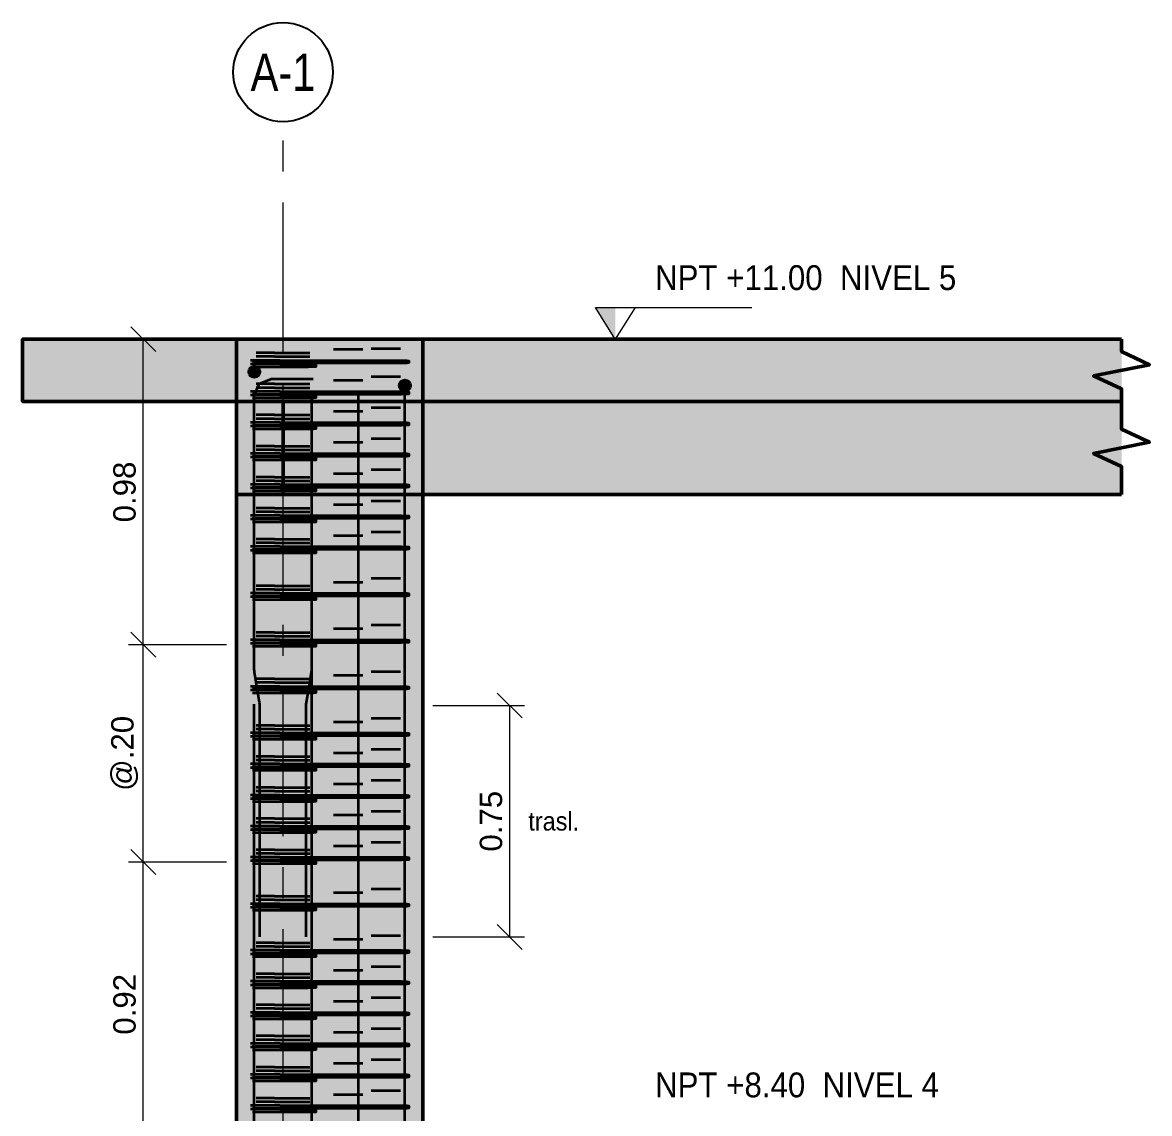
# Model space of a CAD drawing. Header units: metres. Extents: x 200 to 604, y -2 to 12.
# Drawn here: x 319.161 to 322.79, y 8.506 to 12.02 of the extents above; entities that cross this region are included whole.
import ezdxf
from ezdxf.enums import TextEntityAlignment as Align

# ---------------------------------------------------------------- set-up
doc = ezdxf.new("R2010")
doc.units = ezdxf.units.M
doc.linetypes.add('EJE40', pattern=[0.7, 0.48, -0.08, 0.06, -0.08])
for name, color, linetype, lineweight in [('E-ACERO', 1, 'Continuous', 35), ('E-ACERO-TXT', 7, 'Continuous', 18), ('E-CORTE', 7, 'Continuous', 50), ('E-CORTE-ACH', 254, 'Continuous', 0), ('E-COTA', 7, 'Continuous', 13), ('E-EJES', 1, 'Continuous', 18), ('E-EJES-ID', 7, 'Continuous', 25), ('E-NIVEL', 7, 'Continuous', 18)]:
    doc.layers.add(name, color=color, linetype=linetype, lineweight=lineweight)
doc.styles.add('ARIAL', font='arial.ttf')
doc.dimstyles.new('COTA40', dxfattribs={"dimtxt": 0.072, "dimasz": 0.048, "dimexe": 0.048, "dimexo": 0.032, "dimgap": 0.024, "dimtad": 1, "dimzin": 0, "dimdsep": 46, "dimtxsty": 'ARIAL', "dimtsz": 0.04, "dimcen": 2.5, "dimclrd": 7, "dimclre": 7, "dimclrt": 7, "dimazin": 3, "dimtfac": 1, "dimtmove": 2, "dimatfit": 3, "dimlwd": 13, "dimlwe": 13})

msp = doc.modelspace()

# ---------------------------------------------------------------- hatches: boundary and pattern name
at = {"layer": 'E-ACERO'}
h = msp.add_hatch(color=256, dxfattribs=at)
edge = h.paths.add_edge_path()
edge.add_arc((319.9075, 10.895), 0.018, 0, 360)
h = msp.add_hatch(color=256, dxfattribs=at)
edge = h.paths.add_edge_path()
edge.add_arc((320.3925, 10.851), 0.018, 0, 360)
at = {"layer": 'E-CORTE-ACH'}
for points in [[(319.2863, 10.8), (319.1613, 10.8), (319.1613, 10.9968), (319.1613, 11), (319.2863, 11), (322.7, 11), (322.7, 10.8)], [(320.45, 8.4), (320.3, 8.4), (320, 8.4), (319.85, 8.4), (319.85, 10.35), (319.85, 11), (320, 11), (320.3, 11), (320.45, 11), (320.45, 9.7)], [(319.85, 10.8), (320, 10.8), (320, 10.5), (319.85, 10.5)], [(320, 10.5), (320, 10.65), (320, 10.8), (321.45, 10.8), (322.7, 10.8), (322.7, 10.5), (321.45, 10.5)]]:
    msp.add_hatch(color=256, dxfattribs=at).paths.add_polyline_path(points)
at = {"layer": 'E-NIVEL'}
msp.add_hatch(color=7, dxfattribs=at).paths.add_polyline_path([(321.07, 11), (321.006, 11.1024), (321.07, 11.1024)])

# ---------------------------------------------------------------- linework, layer by layer
at = {"layer": 'E-ACERO'}
for points in [[(320.1622, 10.968), (320.216, 10.968)], [(320.216, 10.968), (320.242, 10.968)], [(320.242, 10.968), (320.2567, 10.968)], [(320.2843, 10.9702), (320.3382, 10.9702)], [(320.3382, 10.9702), (320.3641, 10.9702)], [(320.3641, 10.9702), (320.3788, 10.9702)], [(319.9017, 10.932), (319.8948, 10.932)], [(319.9065, 10.9225), (319.9013, 10.9225)], [(319.9095, 10.932), (319.9017, 10.932)], [(319.9233, 10.9225), (319.9065, 10.9225)], [(319.9186, 10.932), (319.9095, 10.932)], [(319.9192, 10.956), (319.914, 10.956)], [(319.9192, 10.944), (319.914, 10.944)], [(319.9354, 10.932), (319.9186, 10.932)], [(319.936, 10.956), (319.9192, 10.956)], [(319.936, 10.944), (319.9192, 10.944)], [(319.9604, 10.9225), (319.9233, 10.9225)], [(319.9893, 10.932), (319.9354, 10.932)], [(319.9731, 10.956), (319.936, 10.956)], [(319.9731, 10.944), (319.936, 10.944)], [(319.9893, 10.932), (320.3814, 10.932), (320.3983, 10.9317), (320.4052, 10.9309), (320.4052, 10.9236), (320.3983, 10.9228), (320.3814, 10.9225), (319.9604, 10.9225)], [(319.9731, 10.956), (320.0269, 10.956)], [(319.9731, 10.944), (320.0269, 10.944)], [(320.0269, 10.956), (320.064, 10.956)], [(320.0269, 10.944), (320.064, 10.944)], [(320.064, 10.956), (320.0808, 10.956)], [(320.064, 10.944), (320.0808, 10.944)], [(320.0808, 10.956), (320.086, 10.956)], [(320.0808, 10.944), (320.086, 10.944)], [(319.9017, 10.92), (319.8948, 10.92)], [(319.9065, 10.9105), (319.9013, 10.9105)], [(319.9095, 10.92), (319.9017, 10.92)], [(319.9233, 10.9105), (319.9065, 10.9105)], [(319.9186, 10.92), (319.9095, 10.92)], [(319.9354, 10.92), (319.9186, 10.92)], [(319.9604, 10.9105), (319.9233, 10.9105)], [(319.9893, 10.92), (319.9354, 10.92)], [(319.9893, 10.92), (320.0814, 10.92), (320.0983, 10.9199), (320.1052, 10.9196), (320.1052, 10.9109), (320.0983, 10.9106), (320.0814, 10.9105), (319.9604, 10.9105)], [(319.9253, 9.075), (319.9253, 9.8204), (319.9251, 9.825), (319.9246, 9.8295), (319.9082, 9.9277), (319.9077, 9.9323), (319.9075, 9.9368), (319.9075, 10.8174), (319.9237, 10.8567), (319.963, 10.873), (320.0975, 10.873)], [(319.9192, 10.856), (319.914, 10.856)], [(319.936, 10.856), (319.9192, 10.856)], [(319.9731, 10.856), (319.936, 10.856)], [(319.9731, 10.856), (320.0269, 10.856)], [(320.0269, 10.856), (320.064, 10.856)], [(320.064, 10.856), (320.0808, 10.856)], [(320.0808, 10.856), (320.086, 10.856)], [(320.1622, 10.868), (320.216, 10.868)], [(320.216, 10.868), (320.242, 10.868)], [(320.242, 10.868), (320.2567, 10.868)], [(320.2843, 10.88), (320.3382, 10.88)], [(320.3382, 10.88), (320.3641, 10.88)], [(320.3641, 10.88), (320.3788, 10.88)], [(319.9017, 10.832), (319.8948, 10.832)], [(319.9017, 10.82), (319.8948, 10.82)], [(319.9065, 10.8225), (319.9013, 10.8225)], [(319.9095, 10.832), (319.9017, 10.832)], [(319.9095, 10.82), (319.9017, 10.82)], [(319.9233, 10.8225), (319.9065, 10.8225)], [(319.9253, 9.075), (319.9253, 9.8204), (319.9251, 9.825), (319.9246, 9.8295), (319.9082, 9.9277), (319.9077, 9.9323), (319.9075, 9.9368), (319.9075, 10.829)], [(319.9253, 9.075), (319.9253, 9.8204), (319.9251, 9.825), (319.9246, 9.8295), (319.9082, 9.9277), (319.9077, 9.9323), (319.9075, 9.9368), (319.9075, 10.829)], [(319.9253, 9.075), (319.9253, 9.8204), (319.9251, 9.825), (319.9246, 9.8295), (319.9082, 9.9277), (319.9077, 9.9323), (319.9075, 9.9368), (319.9075, 10.829)], [(319.9186, 10.832), (319.9095, 10.832)], [(319.9186, 10.82), (319.9095, 10.82)], [(319.9192, 10.844), (319.914, 10.844)], [(319.9354, 10.832), (319.9186, 10.832)], [(319.9354, 10.82), (319.9186, 10.82)], [(319.936, 10.844), (319.9192, 10.844)], [(319.9604, 10.8225), (319.9233, 10.8225)], [(319.9893, 10.832), (319.9354, 10.832)], [(319.9893, 10.82), (319.9354, 10.82)], [(319.9731, 10.844), (319.936, 10.844)], [(319.9893, 10.832), (320.3814, 10.832), (320.3983, 10.8317), (320.4052, 10.8309), (320.4052, 10.8236), (320.3983, 10.8228), (320.3814, 10.8225), (319.9604, 10.8225)], [(319.9893, 10.82), (320.0814, 10.82), (320.0983, 10.8199), (320.1052, 10.8196), (320.1052, 10.8109), (320.0983, 10.8106), (320.0814, 10.8105), (319.9604, 10.8105)], [(319.9731, 10.844), (320.0269, 10.844)], [(320.0269, 10.844), (320.064, 10.844)], [(320.064, 10.844), (320.0808, 10.844)], [(320.0747, 9.075), (320.0747, 9.8204), (320.0749, 9.825), (320.0754, 9.8295), (320.0918, 9.9277), (320.0923, 9.9323), (320.0925, 9.9368), (320.0925, 10.829)], [(320.0747, 9.075), (320.0747, 9.8204), (320.0749, 9.825), (320.0754, 9.8295), (320.0918, 9.9277), (320.0923, 9.9323), (320.0925, 9.9368), (320.0925, 10.829)], [(320.0747, 9.075), (320.0747, 9.8204), (320.0749, 9.825), (320.0754, 9.8295), (320.0918, 9.9277), (320.0923, 9.9323), (320.0925, 9.9368), (320.0925, 10.829)], [(320.0808, 10.844), (320.086, 10.844)], [(320.0925, 9.075), (320.0925, 9.8204), (320.0925, 9.825), (320.0925, 9.8295), (320.0925, 9.9277), (320.0925, 9.9323), (320.0925, 9.9368), (320.0925, 10.829)], [(320.0925, 9.075), (320.0925, 9.8204), (320.0925, 9.825), (320.0925, 9.8295), (320.0925, 9.9277), (320.0925, 9.9323), (320.0925, 9.9368), (320.0925, 10.829)], [(320.243, 9.075), (320.243, 9.8204), (320.243, 9.825), (320.243, 9.8295), (320.243, 9.9277), (320.243, 9.9323), (320.243, 9.9368), (320.243, 10.829)], [(320.243, 9.075), (320.243, 9.8204), (320.243, 9.825), (320.243, 9.8295), (320.243, 9.9277), (320.243, 9.9323), (320.243, 9.9368), (320.243, 10.829)], [(320.3925, 9.075), (320.3925, 9.8204), (320.3925, 9.825), (320.3925, 9.8295), (320.3925, 9.9277), (320.3925, 9.9323), (320.3925, 9.9368), (320.3925, 10.829)], [(319.9065, 10.8105), (319.9013, 10.8105)], [(319.9233, 10.8105), (319.9065, 10.8105)], [(319.9604, 10.8105), (319.9233, 10.8105)], [(320.2843, 10.78), (320.3382, 10.78)], [(320.3382, 10.78), (320.3641, 10.78)], [(320.3641, 10.78), (320.3788, 10.78)], [(319.9192, 10.756), (319.914, 10.756)], [(319.9192, 10.744), (319.914, 10.744)], [(319.936, 10.756), (319.9192, 10.756)], [(319.936, 10.744), (319.9192, 10.744)], [(319.9731, 10.756), (319.936, 10.756)], [(319.9731, 10.744), (319.936, 10.744)], [(319.9731, 10.756), (320.0269, 10.756)], [(319.9731, 10.744), (320.0269, 10.744)], [(320.0269, 10.756), (320.064, 10.756)], [(320.0269, 10.744), (320.064, 10.744)], [(320.064, 10.756), (320.0808, 10.756)], [(320.064, 10.744), (320.0808, 10.744)], [(320.0808, 10.756), (320.086, 10.756)], [(320.0808, 10.744), (320.086, 10.744)], [(320.1622, 10.768), (320.216, 10.768)], [(320.216, 10.768), (320.242, 10.768)], [(320.242, 10.768), (320.2567, 10.768)], [(319.9017, 10.732), (319.8948, 10.732)], [(319.9017, 10.72), (319.8948, 10.72)], [(319.9065, 10.7225), (319.9013, 10.7225)], [(319.9065, 10.7105), (319.9013, 10.7105)], [(319.9095, 10.732), (319.9017, 10.732)], [(319.9095, 10.72), (319.9017, 10.72)], [(319.9233, 10.7225), (319.9065, 10.7225)], [(319.9233, 10.7105), (319.9065, 10.7105)], [(319.9186, 10.732), (319.9095, 10.732)], [(319.9186, 10.72), (319.9095, 10.72)], [(319.9354, 10.732), (319.9186, 10.732)], [(319.9354, 10.72), (319.9186, 10.72)], [(319.9604, 10.7225), (319.9233, 10.7225)], [(319.9604, 10.7105), (319.9233, 10.7105)], [(319.9893, 10.732), (319.9354, 10.732)], [(319.9893, 10.72), (319.9354, 10.72)], [(319.9893, 10.732), (320.3814, 10.732), (320.3983, 10.7317), (320.4052, 10.7309), (320.4052, 10.7236), (320.3983, 10.7228), (320.3814, 10.7225), (319.9604, 10.7225)], [(319.9893, 10.72), (320.0814, 10.72), (320.0983, 10.7199), (320.1052, 10.7196), (320.1052, 10.7109), (320.0983, 10.7106), (320.0814, 10.7105), (319.9604, 10.7105)], [(320.2843, 10.68), (320.3382, 10.68)], [(320.3382, 10.68), (320.3641, 10.68)], [(320.3641, 10.68), (320.3788, 10.68)], [(319.9017, 10.632), (319.8948, 10.632)], [(319.9095, 10.632), (319.9017, 10.632)], [(319.9186, 10.632), (319.9095, 10.632)], [(319.9192, 10.656), (319.914, 10.656)], [(319.9192, 10.644), (319.914, 10.644)], [(319.9354, 10.632), (319.9186, 10.632)], [(319.936, 10.656), (319.9192, 10.656)], [(319.936, 10.644), (319.9192, 10.644)], [(319.9893, 10.632), (319.9354, 10.632)], [(319.9731, 10.656), (319.936, 10.656)], [(319.9731, 10.644), (319.936, 10.644)], [(319.9893, 10.632), (320.3814, 10.632), (320.3983, 10.6317), (320.4052, 10.6309), (320.4052, 10.6236), (320.3983, 10.6228), (320.3814, 10.6225), (319.9604, 10.6225)], [(319.9731, 10.656), (320.0269, 10.656)], [(319.9731, 10.644), (320.0269, 10.644)], [(320.0269, 10.656), (320.064, 10.656)], [(320.0269, 10.644), (320.064, 10.644)], [(320.064, 10.656), (320.0808, 10.656)], [(320.064, 10.644), (320.0808, 10.644)], [(320.0808, 10.656), (320.086, 10.656)], [(320.0808, 10.644), (320.086, 10.644)], [(320.1622, 10.668), (320.216, 10.668)], [(320.216, 10.668), (320.242, 10.668)], [(320.242, 10.668), (320.2567, 10.668)], [(319.9017, 10.62), (319.8948, 10.62)], [(319.9065, 10.6225), (319.9013, 10.6225)], [(319.9065, 10.6105), (319.9013, 10.6105)], [(319.9095, 10.62), (319.9017, 10.62)], [(319.9233, 10.6225), (319.9065, 10.6225)], [(319.9233, 10.6105), (319.9065, 10.6105)], [(319.9186, 10.62), (319.9095, 10.62)], [(319.9354, 10.62), (319.9186, 10.62)], [(319.9604, 10.6225), (319.9233, 10.6225)], [(319.9604, 10.6105), (319.9233, 10.6105)], [(319.9893, 10.62), (319.9354, 10.62)], [(319.9893, 10.62), (320.0814, 10.62), (320.0983, 10.6199), (320.1052, 10.6196), (320.1052, 10.6109), (320.0983, 10.6106), (320.0814, 10.6105), (319.9604, 10.6105)], [(320.1622, 10.568), (320.216, 10.568)], [(320.216, 10.568), (320.242, 10.568)], [(320.242, 10.568), (320.2567, 10.568)], [(320.2843, 10.58), (320.3382, 10.58)], [(320.3382, 10.58), (320.3641, 10.58)], [(320.3641, 10.58), (320.3788, 10.58)], [(319.9017, 10.532), (319.8948, 10.532)], [(319.9095, 10.532), (319.9017, 10.532)], [(319.9186, 10.532), (319.9095, 10.532)], [(319.9192, 10.556), (319.914, 10.556)], [(319.9192, 10.544), (319.914, 10.544)], [(319.9354, 10.532), (319.9186, 10.532)], [(319.936, 10.556), (319.9192, 10.556)], [(319.936, 10.544), (319.9192, 10.544)], [(319.9893, 10.532), (319.9354, 10.532)], [(319.9731, 10.556), (319.936, 10.556)], [(319.9731, 10.544), (319.936, 10.544)], [(319.9893, 10.532), (320.3814, 10.532), (320.3983, 10.5317), (320.4052, 10.5309), (320.4052, 10.5236), (320.3983, 10.5228), (320.3814, 10.5225), (319.9604, 10.5225)], [(319.9731, 10.556), (320.0269, 10.556)], [(319.9731, 10.544), (320.0269, 10.544)], [(320.0269, 10.556), (320.064, 10.556)], [(320.0269, 10.544), (320.064, 10.544)], [(320.064, 10.556), (320.0808, 10.556)], [(320.064, 10.544), (320.0808, 10.544)], [(320.0808, 10.556), (320.086, 10.556)], [(320.0808, 10.544), (320.086, 10.544)], [(319.9017, 10.52), (319.8948, 10.52)], [(319.9065, 10.5225), (319.9013, 10.5225)], [(319.9065, 10.5105), (319.9013, 10.5105)], [(319.9095, 10.52), (319.9017, 10.52)], [(319.9233, 10.5225), (319.9065, 10.5225)], [(319.9233, 10.5105), (319.9065, 10.5105)], [(319.9186, 10.52), (319.9095, 10.52)], [(319.9354, 10.52), (319.9186, 10.52)], [(319.9604, 10.5225), (319.9233, 10.5225)], [(319.9604, 10.5105), (319.9233, 10.5105)], [(319.9893, 10.52), (319.9354, 10.52)], [(319.9893, 10.52), (320.0814, 10.52), (320.0983, 10.5199), (320.1052, 10.5196), (320.1052, 10.5109), (320.0983, 10.5106), (320.0814, 10.5105), (319.9604, 10.5105)], [(319.9192, 10.456), (319.914, 10.456)], [(319.936, 10.456), (319.9192, 10.456)], [(319.9731, 10.456), (319.936, 10.456)], [(319.9731, 10.456), (320.0269, 10.456)], [(320.0269, 10.456), (320.064, 10.456)], [(320.064, 10.456), (320.0808, 10.456)], [(320.0808, 10.456), (320.086, 10.456)], [(320.1622, 10.468), (320.216, 10.468)], [(320.216, 10.468), (320.242, 10.468)], [(320.242, 10.468), (320.2567, 10.468)], [(320.2843, 10.48), (320.3382, 10.48)], [(320.3382, 10.48), (320.3641, 10.48)], [(320.3641, 10.48), (320.3788, 10.48)], [(319.9017, 10.432), (319.8948, 10.432)], [(319.9017, 10.42), (319.8948, 10.42)], [(319.9065, 10.4225), (319.9013, 10.4225)], [(319.9095, 10.432), (319.9017, 10.432)], [(319.9095, 10.42), (319.9017, 10.42)], [(319.9233, 10.4225), (319.9065, 10.4225)], [(319.9186, 10.432), (319.9095, 10.432)], [(319.9186, 10.42), (319.9095, 10.42)], [(319.9192, 10.444), (319.914, 10.444)], [(319.9354, 10.432), (319.9186, 10.432)], [(319.9354, 10.42), (319.9186, 10.42)], [(319.936, 10.444), (319.9192, 10.444)], [(319.9604, 10.4225), (319.9233, 10.4225)], [(319.9893, 10.432), (319.9354, 10.432)], [(319.9893, 10.42), (319.9354, 10.42)], [(319.9731, 10.444), (319.936, 10.444)], [(319.9893, 10.432), (320.3814, 10.432), (320.3983, 10.4317), (320.4052, 10.4309), (320.4052, 10.4236), (320.3983, 10.4228), (320.3814, 10.4225), (319.9604, 10.4225)], [(319.9893, 10.42), (320.0814, 10.42), (320.0983, 10.4199), (320.1052, 10.4196), (320.1052, 10.4109), (320.0983, 10.4106), (320.0814, 10.4105), (319.9604, 10.4105)], [(319.9731, 10.444), (320.0269, 10.444)], [(320.0269, 10.444), (320.064, 10.444)], [(320.064, 10.444), (320.0808, 10.444)], [(320.0808, 10.444), (320.086, 10.444)], [(319.9065, 10.4105), (319.9013, 10.4105)], [(319.9233, 10.4105), (319.9065, 10.4105)], [(319.9604, 10.4105), (319.9233, 10.4105)], [(320.2843, 10.38), (320.3382, 10.38)], [(320.3382, 10.38), (320.3641, 10.38)], [(320.3641, 10.38), (320.3788, 10.38)], [(319.9192, 10.356), (319.914, 10.356)], [(319.9192, 10.344), (319.914, 10.344)], [(319.936, 10.356), (319.9192, 10.356)], [(319.936, 10.344), (319.9192, 10.344)], [(319.9731, 10.356), (319.936, 10.356)], [(319.9731, 10.344), (319.936, 10.344)], [(319.9731, 10.356), (320.0269, 10.356)], [(319.9731, 10.344), (320.0269, 10.344)], [(320.0269, 10.356), (320.064, 10.356)], [(320.0269, 10.344), (320.064, 10.344)], [(320.064, 10.356), (320.0808, 10.356)], [(320.064, 10.344), (320.0808, 10.344)], [(320.0808, 10.356), (320.086, 10.356)], [(320.0808, 10.344), (320.086, 10.344)], [(320.1622, 10.368), (320.216, 10.368)], [(320.216, 10.368), (320.242, 10.368)], [(320.242, 10.368), (320.2567, 10.368)], [(319.9017, 10.332), (319.8948, 10.332)], [(319.9017, 10.32), (319.8948, 10.32)], [(319.9065, 10.3225), (319.9013, 10.3225)], [(319.9065, 10.3105), (319.9013, 10.3105)], [(319.9095, 10.332), (319.9017, 10.332)], [(319.9095, 10.32), (319.9017, 10.32)], [(319.9233, 10.3225), (319.9065, 10.3225)], [(319.9233, 10.3105), (319.9065, 10.3105)], [(319.9186, 10.332), (319.9095, 10.332)], [(319.9186, 10.32), (319.9095, 10.32)], [(319.9354, 10.332), (319.9186, 10.332)], [(319.9354, 10.32), (319.9186, 10.32)], [(319.9604, 10.3225), (319.9233, 10.3225)], [(319.9604, 10.3105), (319.9233, 10.3105)], [(319.9893, 10.332), (319.9354, 10.332)], [(319.9893, 10.32), (319.9354, 10.32)], [(319.9893, 10.332), (320.3814, 10.332), (320.3983, 10.3317), (320.4052, 10.3309), (320.4052, 10.3236), (320.3983, 10.3228), (320.3814, 10.3225), (319.9604, 10.3225)], [(319.9893, 10.32), (320.0814, 10.32), (320.0983, 10.3199), (320.1052, 10.3196), (320.1052, 10.3109), (320.0983, 10.3106), (320.0814, 10.3105), (319.9604, 10.3105)], [(319.9192, 10.206), (319.914, 10.206)], [(319.936, 10.206), (319.9192, 10.206)], [(319.9731, 10.206), (319.936, 10.206)], [(319.9731, 10.206), (320.0269, 10.206)], [(320.0269, 10.206), (320.064, 10.206)], [(320.064, 10.206), (320.0808, 10.206)], [(320.0808, 10.206), (320.086, 10.206)], [(320.1622, 10.218), (320.216, 10.218)], [(320.216, 10.218), (320.242, 10.218)], [(320.242, 10.218), (320.2567, 10.218)], [(320.2843, 10.23), (320.3382, 10.23)], [(320.3382, 10.23), (320.3641, 10.23)], [(320.3641, 10.23), (320.3788, 10.23)], [(319.9017, 10.182), (319.8948, 10.182)], [(319.9017, 10.17), (319.8948, 10.17)], [(319.9065, 10.1725), (319.9013, 10.1725)], [(319.9065, 10.1605), (319.9013, 10.1605)], [(319.9095, 10.182), (319.9017, 10.182)], [(319.9095, 10.17), (319.9017, 10.17)], [(319.9233, 10.1725), (319.9065, 10.1725)], [(319.9233, 10.1605), (319.9065, 10.1605)], [(319.9186, 10.182), (319.9095, 10.182)], [(319.9186, 10.17), (319.9095, 10.17)], [(319.9192, 10.194), (319.914, 10.194)], [(319.9354, 10.182), (319.9186, 10.182)], [(319.9354, 10.17), (319.9186, 10.17)], [(319.936, 10.194), (319.9192, 10.194)], [(319.9604, 10.1725), (319.9233, 10.1725)], [(319.9604, 10.1605), (319.9233, 10.1605)], [(319.9893, 10.182), (319.9354, 10.182)], [(319.9893, 10.17), (319.9354, 10.17)], [(319.9731, 10.194), (319.936, 10.194)], [(319.9893, 10.182), (320.3814, 10.182), (320.3983, 10.1817), (320.4052, 10.1809), (320.4052, 10.1736), (320.3983, 10.1728), (320.3814, 10.1725), (319.9604, 10.1725)], [(319.9893, 10.17), (320.0814, 10.17), (320.0983, 10.1699), (320.1052, 10.1696), (320.1052, 10.1609), (320.0983, 10.1606), (320.0814, 10.1605), (319.9604, 10.1605)], [(319.9731, 10.194), (320.0269, 10.194)], [(320.0269, 10.194), (320.064, 10.194)], [(320.064, 10.194), (320.0808, 10.194)], [(320.0808, 10.194), (320.086, 10.194)], [(319.9192, 10.056), (319.914, 10.056)], [(319.936, 10.056), (319.9192, 10.056)], [(319.9731, 10.056), (319.936, 10.056)], [(319.9731, 10.056), (320.0269, 10.056)], [(320.0269, 10.056), (320.064, 10.056)], [(320.064, 10.056), (320.0808, 10.056)], [(320.0808, 10.056), (320.086, 10.056)], [(320.1622, 10.068), (320.216, 10.068)], [(320.216, 10.068), (320.242, 10.068)], [(320.242, 10.068), (320.2567, 10.068)], [(320.2843, 10.08), (320.3382, 10.08)], [(320.3382, 10.08), (320.3641, 10.08)], [(320.3641, 10.08), (320.3788, 10.08)], [(319.9017, 10.032), (319.8948, 10.032)], [(319.9017, 10.02), (319.8948, 10.02)], [(319.9065, 10.0225), (319.9013, 10.0225)], [(319.9095, 10.032), (319.9017, 10.032)], [(319.9095, 10.02), (319.9017, 10.02)], [(319.9233, 10.0225), (319.9065, 10.0225)], [(319.9186, 10.032), (319.9095, 10.032)], [(319.9186, 10.02), (319.9095, 10.02)], [(319.9192, 10.044), (319.914, 10.044)], [(319.9354, 10.032), (319.9186, 10.032)], [(319.9354, 10.02), (319.9186, 10.02)], [(319.936, 10.044), (319.9192, 10.044)], [(319.9604, 10.0225), (319.9233, 10.0225)], [(319.9893, 10.032), (319.9354, 10.032)], [(319.9893, 10.02), (319.9354, 10.02)], [(319.9731, 10.044), (319.936, 10.044)], [(319.9893, 10.032), (320.3814, 10.032), (320.3983, 10.0317), (320.4052, 10.0309), (320.4052, 10.0236), (320.3983, 10.0228), (320.3814, 10.0225), (319.9604, 10.0225)], [(319.9893, 10.02), (320.0814, 10.02), (320.0983, 10.0199), (320.1052, 10.0196), (320.1052, 10.0109), (320.0983, 10.0106), (320.0814, 10.0105), (319.9604, 10.0105)], [(319.9731, 10.044), (320.0269, 10.044)], [(320.0269, 10.044), (320.064, 10.044)], [(320.064, 10.044), (320.0808, 10.044)], [(320.0808, 10.044), (320.086, 10.044)], [(319.9065, 10.0105), (319.9013, 10.0105)], [(319.9233, 10.0105), (319.9065, 10.0105)], [(319.9604, 10.0105), (319.9233, 10.0105)], [(320.1622, 9.918), (320.216, 9.918)], [(320.216, 9.918), (320.242, 9.918)], [(320.242, 9.918), (320.2567, 9.918)], [(320.2843, 9.93), (320.3382, 9.93)], [(320.3382, 9.93), (320.3641, 9.93)], [(320.3641, 9.93), (320.3788, 9.93)], [(319.9017, 9.882), (319.8948, 9.882)], [(319.9017, 9.87), (319.8948, 9.87)], [(319.9065, 9.8725), (319.9013, 9.8725)], [(319.9095, 9.882), (319.9017, 9.882)], [(319.9095, 9.87), (319.9017, 9.87)], [(319.9233, 9.8725), (319.9065, 9.8725)], [(319.9186, 9.882), (319.9095, 9.882)], [(319.9186, 9.87), (319.9095, 9.87)], [(319.9192, 9.906), (319.914, 9.906)], [(319.9192, 9.894), (319.914, 9.894)], [(319.9354, 9.882), (319.9186, 9.882)], [(319.9354, 9.87), (319.9186, 9.87)], [(319.936, 9.906), (319.9192, 9.906)], [(319.936, 9.894), (319.9192, 9.894)], [(319.9604, 9.8725), (319.9233, 9.8725)], [(319.9893, 9.882), (319.9354, 9.882)], [(319.9893, 9.87), (319.9354, 9.87)], [(319.9731, 9.906), (319.936, 9.906)], [(319.9731, 9.894), (319.936, 9.894)], [(319.9893, 9.882), (320.3814, 9.882), (320.3983, 9.8817), (320.4052, 9.8809), (320.4052, 9.8736), (320.3983, 9.8728), (320.3814, 9.8725), (319.9604, 9.8725)], [(319.9893, 9.87), (320.0814, 9.87), (320.0983, 9.8699), (320.1052, 9.8696), (320.1052, 9.8609), (320.0983, 9.8606), (320.0814, 9.8605), (319.9604, 9.8605)], [(319.9731, 9.906), (320.0269, 9.906)], [(319.9731, 9.894), (320.0269, 9.894)], [(320.0269, 9.906), (320.064, 9.906)], [(320.0269, 9.894), (320.064, 9.894)], [(320.064, 9.906), (320.0808, 9.906)], [(320.064, 9.894), (320.0808, 9.894)], [(320.0808, 9.906), (320.086, 9.906)], [(320.0808, 9.894), (320.086, 9.894)], [(319.9065, 9.8605), (319.9013, 9.8605)], [(319.9233, 9.8605), (319.9065, 9.8605)], [(319.9604, 9.8605), (319.9233, 9.8605)], [(319.9075, 6.475), (319.9075, 7.2204), (319.9075, 7.225), (319.9075, 7.2295), (319.9075, 7.3277), (319.9075, 7.3323), (319.9075, 7.3368), (319.9075, 9.825)], [(319.9253, 6.475), (319.9253, 7.2204), (319.9251, 7.225), (319.9246, 7.2295), (319.9082, 7.3277), (319.9077, 7.3323), (319.9075, 7.3368), (319.9075, 9.825)], [(319.9253, 6.475), (319.9253, 7.2204), (319.9251, 7.225), (319.9246, 7.2295), (319.9082, 7.3277), (319.9077, 7.3323), (319.9075, 7.3368), (319.9075, 9.825)], [(319.9253, 6.475), (319.9253, 7.2204), (319.9251, 7.225), (319.9246, 7.2295), (319.9082, 7.3277), (319.9077, 7.3323), (319.9075, 7.3368), (319.9075, 9.825)], [(319.9253, 6.475), (319.9253, 7.2204), (319.9251, 7.225), (319.9246, 7.2295), (319.9082, 7.3277), (319.9077, 7.3323), (319.9075, 7.3368), (319.9075, 9.825)], [(320.0747, 6.475), (320.0747, 7.2204), (320.0749, 7.225), (320.0754, 7.2295), (320.0918, 7.3277), (320.0923, 7.3323), (320.0925, 7.3368), (320.0925, 9.825)], [(320.0747, 6.475), (320.0747, 7.2204), (320.0749, 7.225), (320.0754, 7.2295), (320.0918, 7.3277), (320.0923, 7.3323), (320.0925, 7.3368), (320.0925, 9.825)], [(320.0747, 6.475), (320.0747, 7.2204), (320.0749, 7.225), (320.0754, 7.2295), (320.0918, 7.3277), (320.0923, 7.3323), (320.0925, 7.3368), (320.0925, 9.825)], [(320.0925, 6.475), (320.0925, 7.2204), (320.0925, 7.225), (320.0925, 7.2295), (320.0925, 7.3277), (320.0925, 7.3323), (320.0925, 7.3368), (320.0925, 9.825)], [(320.0925, 6.475), (320.0925, 7.2204), (320.0925, 7.225), (320.0925, 7.2295), (320.0925, 7.3277), (320.0925, 7.3323), (320.0925, 7.3368), (320.0925, 9.825)], [(320.243, 6.475), (320.243, 7.2204), (320.243, 7.225), (320.243, 7.2295), (320.243, 7.3277), (320.243, 7.3323), (320.243, 7.3368), (320.243, 9.825)], [(320.243, 6.475), (320.243, 7.2204), (320.243, 7.225), (320.243, 7.2295), (320.243, 7.3277), (320.243, 7.3323), (320.243, 7.3368), (320.243, 9.825)], [(320.3925, 6.475), (320.3925, 7.2204), (320.3925, 7.225), (320.3925, 7.2295), (320.3925, 7.3277), (320.3925, 7.3323), (320.3925, 7.3368), (320.3925, 9.825)], [(320.3925, 6.475), (320.3925, 7.2204), (320.3925, 7.225), (320.3925, 7.2295), (320.3925, 7.3277), (320.3925, 7.3323), (320.3925, 7.3368), (320.3925, 9.825)], [(320.1622, 9.768), (320.216, 9.768)], [(320.216, 9.768), (320.242, 9.768)], [(320.242, 9.768), (320.2567, 9.768)], [(320.2843, 9.78), (320.3382, 9.78)], [(320.3382, 9.78), (320.3641, 9.78)], [(320.3641, 9.78), (320.3788, 9.78)], [(319.9017, 9.732), (319.8948, 9.732)], [(319.9095, 9.732), (319.9017, 9.732)], [(319.9186, 9.732), (319.9095, 9.732)], [(319.9192, 9.756), (319.914, 9.756)], [(319.9192, 9.744), (319.914, 9.744)], [(319.9354, 9.732), (319.9186, 9.732)], [(319.936, 9.756), (319.9192, 9.756)], [(319.936, 9.744), (319.9192, 9.744)], [(319.9893, 9.732), (319.9354, 9.732)], [(319.9731, 9.756), (319.936, 9.756)], [(319.9731, 9.744), (319.936, 9.744)], [(319.9893, 9.732), (320.3814, 9.732), (320.3983, 9.7317), (320.4052, 9.7309), (320.4052, 9.7236), (320.3983, 9.7228), (320.3814, 9.7225), (319.9604, 9.7225)], [(319.9731, 9.756), (320.0269, 9.756)], [(319.9731, 9.744), (320.0269, 9.744)], [(320.0269, 9.756), (320.064, 9.756)], [(320.0269, 9.744), (320.064, 9.744)], [(320.064, 9.756), (320.0808, 9.756)], [(320.064, 9.744), (320.0808, 9.744)], [(320.0808, 9.756), (320.086, 9.756)], [(320.0808, 9.744), (320.086, 9.744)], [(319.9017, 9.72), (319.8948, 9.72)], [(319.9065, 9.7225), (319.9013, 9.7225)], [(319.9065, 9.7105), (319.9013, 9.7105)], [(319.9095, 9.72), (319.9017, 9.72)], [(319.9233, 9.7225), (319.9065, 9.7225)], [(319.9233, 9.7105), (319.9065, 9.7105)], [(319.9186, 9.72), (319.9095, 9.72)], [(319.9354, 9.72), (319.9186, 9.72)], [(319.9604, 9.7225), (319.9233, 9.7225)], [(319.9604, 9.7105), (319.9233, 9.7105)], [(319.9893, 9.72), (319.9354, 9.72)], [(319.9893, 9.72), (320.0814, 9.72), (320.0983, 9.7199), (320.1052, 9.7196), (320.1052, 9.7109), (320.0983, 9.7106), (320.0814, 9.7105), (319.9604, 9.7105)], [(319.9192, 9.656), (319.914, 9.656)], [(319.936, 9.656), (319.9192, 9.656)], [(319.9731, 9.656), (319.936, 9.656)], [(319.9731, 9.656), (320.0269, 9.656)], [(320.0269, 9.656), (320.064, 9.656)], [(320.064, 9.656), (320.0808, 9.656)], [(320.0808, 9.656), (320.086, 9.656)], [(320.1622, 9.668), (320.216, 9.668)], [(320.216, 9.668), (320.242, 9.668)], [(320.242, 9.668), (320.2567, 9.668)], [(320.2843, 9.68), (320.3382, 9.68)], [(320.3382, 9.68), (320.3641, 9.68)], [(320.3641, 9.68), (320.3788, 9.68)], [(319.9017, 9.632), (319.8948, 9.632)], [(319.9017, 9.62), (319.8948, 9.62)], [(319.9065, 9.6225), (319.9013, 9.6225)], [(319.9095, 9.632), (319.9017, 9.632)], [(319.9095, 9.62), (319.9017, 9.62)], [(319.9233, 9.6225), (319.9065, 9.6225)], [(319.9186, 9.632), (319.9095, 9.632)], [(319.9186, 9.62), (319.9095, 9.62)], [(319.9192, 9.644), (319.914, 9.644)], [(319.9354, 9.632), (319.9186, 9.632)], [(319.9354, 9.62), (319.9186, 9.62)], [(319.936, 9.644), (319.9192, 9.644)], [(319.9604, 9.6225), (319.9233, 9.6225)], [(319.9893, 9.632), (319.9354, 9.632)], [(319.9893, 9.62), (319.9354, 9.62)], [(319.9731, 9.644), (319.936, 9.644)], [(319.9893, 9.632), (320.3814, 9.632), (320.3983, 9.6317), (320.4052, 9.6309), (320.4052, 9.6236), (320.3983, 9.6228), (320.3814, 9.6225), (319.9604, 9.6225)], [(319.9893, 9.62), (320.0814, 9.62), (320.0983, 9.6199), (320.1052, 9.6196), (320.1052, 9.6109), (320.0983, 9.6106), (320.0814, 9.6105), (319.9604, 9.6105)], [(319.9731, 9.644), (320.0269, 9.644)], [(320.0269, 9.644), (320.064, 9.644)], [(320.064, 9.644), (320.0808, 9.644)], [(320.0808, 9.644), (320.086, 9.644)], [(319.9065, 9.6105), (319.9013, 9.6105)], [(319.9233, 9.6105), (319.9065, 9.6105)], [(319.9604, 9.6105), (319.9233, 9.6105)], [(320.2843, 9.58), (320.3382, 9.58)], [(320.3382, 9.58), (320.3641, 9.58)], [(320.3641, 9.58), (320.3788, 9.58)], [(319.9192, 9.556), (319.914, 9.556)], [(319.9192, 9.544), (319.914, 9.544)], [(319.936, 9.556), (319.9192, 9.556)], [(319.936, 9.544), (319.9192, 9.544)], [(319.9731, 9.556), (319.936, 9.556)], [(319.9731, 9.544), (319.936, 9.544)], [(319.9731, 9.556), (320.0269, 9.556)], [(319.9731, 9.544), (320.0269, 9.544)], [(320.0269, 9.556), (320.064, 9.556)], [(320.0269, 9.544), (320.064, 9.544)], [(320.064, 9.556), (320.0808, 9.556)], [(320.064, 9.544), (320.0808, 9.544)], [(320.0808, 9.556), (320.086, 9.556)], [(320.0808, 9.544), (320.086, 9.544)], [(320.1622, 9.568), (320.216, 9.568)], [(320.216, 9.568), (320.242, 9.568)], [(320.242, 9.568), (320.2567, 9.568)], [(319.9017, 9.532), (319.8948, 9.532)], [(319.9017, 9.52), (319.8948, 9.52)], [(319.9065, 9.5225), (319.9013, 9.5225)], [(319.9065, 9.5105), (319.9013, 9.5105)], [(319.9095, 9.532), (319.9017, 9.532)], [(319.9095, 9.52), (319.9017, 9.52)], [(319.9233, 9.5225), (319.9065, 9.5225)], [(319.9233, 9.5105), (319.9065, 9.5105)], [(319.9186, 9.532), (319.9095, 9.532)], [(319.9186, 9.52), (319.9095, 9.52)], [(319.9354, 9.532), (319.9186, 9.532)], [(319.9354, 9.52), (319.9186, 9.52)], [(319.9604, 9.5225), (319.9233, 9.5225)], [(319.9604, 9.5105), (319.9233, 9.5105)], [(319.9893, 9.532), (319.9354, 9.532)], [(319.9893, 9.52), (319.9354, 9.52)], [(319.9893, 9.532), (320.3814, 9.532), (320.3983, 9.5317), (320.4052, 9.5309), (320.4052, 9.5236), (320.3983, 9.5228), (320.3814, 9.5225), (319.9604, 9.5225)], [(319.9893, 9.52), (320.0814, 9.52), (320.0983, 9.5199), (320.1052, 9.5196), (320.1052, 9.5109), (320.0983, 9.5106), (320.0814, 9.5105), (319.9604, 9.5105)], [(320.2843, 9.48), (320.3382, 9.48)], [(320.3382, 9.48), (320.3641, 9.48)], [(320.3641, 9.48), (320.3788, 9.48)], [(319.9192, 9.456), (319.914, 9.456)], [(319.9192, 9.444), (319.914, 9.444)], [(319.936, 9.456), (319.9192, 9.456)], [(319.936, 9.444), (319.9192, 9.444)], [(319.9731, 9.456), (319.936, 9.456)], [(319.9731, 9.444), (319.936, 9.444)], [(319.9731, 9.456), (320.0269, 9.456)], [(319.9731, 9.444), (320.0269, 9.444)], [(320.0269, 9.456), (320.064, 9.456)], [(320.0269, 9.444), (320.064, 9.444)], [(320.064, 9.456), (320.0808, 9.456)], [(320.064, 9.444), (320.0808, 9.444)], [(320.0808, 9.456), (320.086, 9.456)], [(320.0808, 9.444), (320.086, 9.444)], [(320.1622, 9.468), (320.216, 9.468)], [(320.216, 9.468), (320.242, 9.468)], [(320.242, 9.468), (320.2567, 9.468)], [(319.9017, 9.432), (319.8948, 9.432)], [(319.9017, 9.42), (319.8948, 9.42)], [(319.9065, 9.4225), (319.9013, 9.4225)], [(319.9065, 9.4105), (319.9013, 9.4105)], [(319.9095, 9.432), (319.9017, 9.432)], [(319.9095, 9.42), (319.9017, 9.42)], [(319.9233, 9.4225), (319.9065, 9.4225)], [(319.9233, 9.4105), (319.9065, 9.4105)], [(319.9186, 9.432), (319.9095, 9.432)], [(319.9186, 9.42), (319.9095, 9.42)], [(319.9354, 9.432), (319.9186, 9.432)], [(319.9354, 9.42), (319.9186, 9.42)], [(319.9604, 9.4225), (319.9233, 9.4225)], [(319.9604, 9.4105), (319.9233, 9.4105)], [(319.9893, 9.432), (319.9354, 9.432)], [(319.9893, 9.42), (319.9354, 9.42)], [(319.9893, 9.432), (320.3814, 9.432), (320.3983, 9.4317), (320.4052, 9.4309), (320.4052, 9.4236), (320.3983, 9.4228), (320.3814, 9.4225), (319.9604, 9.4225)], [(319.9893, 9.42), (320.0814, 9.42), (320.0983, 9.4199), (320.1052, 9.4196), (320.1052, 9.4109), (320.0983, 9.4106), (320.0814, 9.4105), (319.9604, 9.4105)], [(320.1622, 9.368), (320.216, 9.368)], [(320.216, 9.368), (320.242, 9.368)], [(320.242, 9.368), (320.2567, 9.368)], [(320.2843, 9.38), (320.3382, 9.38)], [(320.3382, 9.38), (320.3641, 9.38)], [(320.3641, 9.38), (320.3788, 9.38)], [(319.9017, 9.332), (319.8948, 9.332)], [(319.9095, 9.332), (319.9017, 9.332)], [(319.9186, 9.332), (319.9095, 9.332)], [(319.9192, 9.356), (319.914, 9.356)], [(319.9192, 9.344), (319.914, 9.344)], [(319.9354, 9.332), (319.9186, 9.332)], [(319.936, 9.356), (319.9192, 9.356)], [(319.936, 9.344), (319.9192, 9.344)], [(319.9893, 9.332), (319.9354, 9.332)], [(319.9731, 9.356), (319.936, 9.356)], [(319.9731, 9.344), (319.936, 9.344)], [(319.9893, 9.332), (320.3814, 9.332), (320.3983, 9.3317), (320.4052, 9.3309), (320.4052, 9.3236), (320.3983, 9.3228), (320.3814, 9.3225), (319.9604, 9.3225)], [(319.9731, 9.356), (320.0269, 9.356)], [(319.9731, 9.344), (320.0269, 9.344)], [(320.0269, 9.356), (320.064, 9.356)], [(320.0269, 9.344), (320.064, 9.344)], [(320.064, 9.356), (320.0808, 9.356)], [(320.064, 9.344), (320.0808, 9.344)], [(320.0808, 9.356), (320.086, 9.356)], [(320.0808, 9.344), (320.086, 9.344)], [(319.9017, 9.32), (319.8948, 9.32)], [(319.9065, 9.3225), (319.9013, 9.3225)], [(319.9065, 9.3105), (319.9013, 9.3105)], [(319.9095, 9.32), (319.9017, 9.32)], [(319.9233, 9.3225), (319.9065, 9.3225)], [(319.9233, 9.3105), (319.9065, 9.3105)], [(319.9186, 9.32), (319.9095, 9.32)], [(319.9354, 9.32), (319.9186, 9.32)], [(319.9604, 9.3225), (319.9233, 9.3225)], [(319.9604, 9.3105), (319.9233, 9.3105)], [(319.9893, 9.32), (319.9354, 9.32)], [(319.9893, 9.32), (320.0814, 9.32), (320.0983, 9.3199), (320.1052, 9.3196), (320.1052, 9.3109), (320.0983, 9.3106), (320.0814, 9.3105), (319.9604, 9.3105)], [(320.1622, 9.218), (320.216, 9.218)], [(320.216, 9.218), (320.242, 9.218)], [(320.242, 9.218), (320.2567, 9.218)], [(320.2843, 9.23), (320.3382, 9.23)], [(320.3382, 9.23), (320.3641, 9.23)], [(320.3641, 9.23), (320.3788, 9.23)], [(319.9017, 9.182), (319.8948, 9.182)], [(319.9095, 9.182), (319.9017, 9.182)], [(319.9186, 9.182), (319.9095, 9.182)], [(319.9192, 9.206), (319.914, 9.206)], [(319.9192, 9.194), (319.914, 9.194)], [(319.9354, 9.182), (319.9186, 9.182)], [(319.936, 9.206), (319.9192, 9.206)], [(319.936, 9.194), (319.9192, 9.194)], [(319.9893, 9.182), (319.9354, 9.182)], [(319.9731, 9.206), (319.936, 9.206)], [(319.9731, 9.194), (319.936, 9.194)], [(319.9893, 9.182), (320.3814, 9.182), (320.3983, 9.1817), (320.4052, 9.1809), (320.4052, 9.1736), (320.3983, 9.1728), (320.3814, 9.1725), (319.9604, 9.1725)], [(319.9731, 9.206), (320.0269, 9.206)], [(319.9731, 9.194), (320.0269, 9.194)], [(320.0269, 9.206), (320.064, 9.206)], [(320.0269, 9.194), (320.064, 9.194)], [(320.064, 9.206), (320.0808, 9.206)], [(320.064, 9.194), (320.0808, 9.194)], [(320.0808, 9.206), (320.086, 9.206)], [(320.0808, 9.194), (320.086, 9.194)], [(319.9017, 9.17), (319.8948, 9.17)], [(319.9065, 9.1725), (319.9013, 9.1725)], [(319.9065, 9.1605), (319.9013, 9.1605)], [(319.9095, 9.17), (319.9017, 9.17)], [(319.9233, 9.1725), (319.9065, 9.1725)], [(319.9233, 9.1605), (319.9065, 9.1605)], [(319.9186, 9.17), (319.9095, 9.17)], [(319.9354, 9.17), (319.9186, 9.17)], [(319.9604, 9.1725), (319.9233, 9.1725)], [(319.9604, 9.1605), (319.9233, 9.1605)], [(319.9893, 9.17), (319.9354, 9.17)], [(319.9893, 9.17), (320.0814, 9.17), (320.0983, 9.1699), (320.1052, 9.1696), (320.1052, 9.1609), (320.0983, 9.1606), (320.0814, 9.1605), (319.9604, 9.1605)], [(320.2843, 9.08), (320.3382, 9.08)], [(320.3382, 9.08), (320.3641, 9.08)], [(320.3641, 9.08), (320.3788, 9.08)], [(319.9192, 9.056), (319.914, 9.056)], [(319.9192, 9.044), (319.914, 9.044)], [(319.936, 9.056), (319.9192, 9.056)], [(319.936, 9.044), (319.9192, 9.044)], [(319.9731, 9.056), (319.936, 9.056)], [(319.9731, 9.044), (319.936, 9.044)], [(319.9731, 9.056), (320.0269, 9.056)], [(319.9731, 9.044), (320.0269, 9.044)], [(320.0269, 9.056), (320.064, 9.056)], [(320.0269, 9.044), (320.064, 9.044)], [(320.064, 9.056), (320.0808, 9.056)], [(320.064, 9.044), (320.0808, 9.044)], [(320.0808, 9.056), (320.086, 9.056)], [(320.0808, 9.044), (320.086, 9.044)], [(320.1622, 9.068), (320.216, 9.068)], [(320.216, 9.068), (320.242, 9.068)], [(320.242, 9.068), (320.2567, 9.068)], [(319.9017, 9.032), (319.8948, 9.032)], [(319.9017, 9.02), (319.8948, 9.02)], [(319.9065, 9.0225), (319.9013, 9.0225)], [(319.9065, 9.0105), (319.9013, 9.0105)], [(319.9095, 9.032), (319.9017, 9.032)], [(319.9095, 9.02), (319.9017, 9.02)], [(319.9233, 9.0225), (319.9065, 9.0225)], [(319.9233, 9.0105), (319.9065, 9.0105)], [(319.9186, 9.032), (319.9095, 9.032)], [(319.9186, 9.02), (319.9095, 9.02)], [(319.9354, 9.032), (319.9186, 9.032)], [(319.9354, 9.02), (319.9186, 9.02)], [(319.9604, 9.0225), (319.9233, 9.0225)], [(319.9604, 9.0105), (319.9233, 9.0105)], [(319.9893, 9.032), (319.9354, 9.032)], [(319.9893, 9.02), (319.9354, 9.02)], [(319.9893, 9.032), (320.3814, 9.032), (320.3983, 9.0317), (320.4052, 9.0309), (320.4052, 9.0236), (320.3983, 9.0228), (320.3814, 9.0225), (319.9604, 9.0225)], [(319.9893, 9.02), (320.0814, 9.02), (320.0983, 9.0199), (320.1052, 9.0196), (320.1052, 9.0109), (320.0983, 9.0106), (320.0814, 9.0105), (319.9604, 9.0105)], [(320.1622, 8.968), (320.216, 8.968)], [(320.216, 8.968), (320.242, 8.968)], [(320.242, 8.968), (320.2567, 8.968)], [(320.2843, 8.98), (320.3382, 8.98)], [(320.3382, 8.98), (320.3641, 8.98)], [(320.3641, 8.98), (320.3788, 8.98)], [(319.9017, 8.932), (319.8948, 8.932)], [(319.9095, 8.932), (319.9017, 8.932)], [(319.9186, 8.932), (319.9095, 8.932)], [(319.9192, 8.956), (319.914, 8.956)], [(319.9192, 8.944), (319.914, 8.944)], [(319.9354, 8.932), (319.9186, 8.932)], [(319.936, 8.956), (319.9192, 8.956)], [(319.936, 8.944), (319.9192, 8.944)], [(319.9893, 8.932), (319.9354, 8.932)], [(319.9731, 8.956), (319.936, 8.956)], [(319.9731, 8.944), (319.936, 8.944)], [(319.9893, 8.932), (320.3814, 8.932), (320.3983, 8.9317), (320.4052, 8.9309), (320.4052, 8.9236), (320.3983, 8.9228), (320.3814, 8.9225), (319.9604, 8.9225)], [(319.9731, 8.956), (320.0269, 8.956)], [(319.9731, 8.944), (320.0269, 8.944)], [(320.0269, 8.956), (320.064, 8.956)], [(320.0269, 8.944), (320.064, 8.944)], [(320.064, 8.956), (320.0808, 8.956)], [(320.064, 8.944), (320.0808, 8.944)], [(320.0808, 8.956), (320.086, 8.956)], [(320.0808, 8.944), (320.086, 8.944)], [(319.9017, 8.92), (319.8948, 8.92)], [(319.9065, 8.9225), (319.9013, 8.9225)], [(319.9065, 8.9105), (319.9013, 8.9105)], [(319.9095, 8.92), (319.9017, 8.92)], [(319.9233, 8.9225), (319.9065, 8.9225)], [(319.9233, 8.9105), (319.9065, 8.9105)], [(319.9186, 8.92), (319.9095, 8.92)], [(319.9354, 8.92), (319.9186, 8.92)], [(319.9604, 8.9225), (319.9233, 8.9225)], [(319.9604, 8.9105), (319.9233, 8.9105)], [(319.9893, 8.92), (319.9354, 8.92)], [(319.9893, 8.92), (320.0814, 8.92), (320.0983, 8.9199), (320.1052, 8.9196), (320.1052, 8.9109), (320.0983, 8.9106), (320.0814, 8.9105), (319.9604, 8.9105)], [(319.9192, 8.856), (319.914, 8.856)], [(319.936, 8.856), (319.9192, 8.856)], [(319.9731, 8.856), (319.936, 8.856)], [(319.9731, 8.856), (320.0269, 8.856)], [(320.0269, 8.856), (320.064, 8.856)], [(320.064, 8.856), (320.0808, 8.856)], [(320.0808, 8.856), (320.086, 8.856)], [(320.1622, 8.868), (320.216, 8.868)], [(320.216, 8.868), (320.242, 8.868)], [(320.242, 8.868), (320.2567, 8.868)], [(320.2843, 8.88), (320.3382, 8.88)], [(320.3382, 8.88), (320.3641, 8.88)], [(320.3641, 8.88), (320.3788, 8.88)], [(319.9017, 8.832), (319.8948, 8.832)], [(319.9017, 8.82), (319.8948, 8.82)], [(319.9065, 8.8225), (319.9013, 8.8225)], [(319.9095, 8.832), (319.9017, 8.832)], [(319.9095, 8.82), (319.9017, 8.82)], [(319.9233, 8.8225), (319.9065, 8.8225)], [(319.9186, 8.832), (319.9095, 8.832)], [(319.9186, 8.82), (319.9095, 8.82)], [(319.9192, 8.844), (319.914, 8.844)], [(319.9354, 8.832), (319.9186, 8.832)], [(319.9354, 8.82), (319.9186, 8.82)], [(319.936, 8.844), (319.9192, 8.844)], [(319.9604, 8.8225), (319.9233, 8.8225)], [(319.9893, 8.832), (319.9354, 8.832)], [(319.9893, 8.82), (319.9354, 8.82)], [(319.9731, 8.844), (319.936, 8.844)], [(319.9893, 8.832), (320.3814, 8.832), (320.3983, 8.8317), (320.4052, 8.8309), (320.4052, 8.8236), (320.3983, 8.8228), (320.3814, 8.8225), (319.9604, 8.8225)], [(319.9893, 8.82), (320.0814, 8.82), (320.0983, 8.8199), (320.1052, 8.8196), (320.1052, 8.8109), (320.0983, 8.8106), (320.0814, 8.8105), (319.9604, 8.8105)], [(319.9731, 8.844), (320.0269, 8.844)], [(320.0269, 8.844), (320.064, 8.844)], [(320.064, 8.844), (320.0808, 8.844)], [(320.0808, 8.844), (320.086, 8.844)], [(319.9065, 8.8105), (319.9013, 8.8105)], [(319.9233, 8.8105), (319.9065, 8.8105)], [(319.9604, 8.8105), (319.9233, 8.8105)], [(319.9192, 8.756), (319.914, 8.756)], [(319.936, 8.756), (319.9192, 8.756)], [(319.9731, 8.756), (319.936, 8.756)], [(319.9731, 8.756), (320.0269, 8.756)], [(320.0269, 8.756), (320.064, 8.756)], [(320.064, 8.756), (320.0808, 8.756)], [(320.0808, 8.756), (320.086, 8.756)], [(320.1622, 8.768), (320.216, 8.768)], [(320.216, 8.768), (320.242, 8.768)], [(320.242, 8.768), (320.2567, 8.768)], [(320.2843, 8.78), (320.3382, 8.78)], [(320.3382, 8.78), (320.3641, 8.78)], [(320.3641, 8.78), (320.3788, 8.78)], [(319.9017, 8.732), (319.8948, 8.732)], [(319.9017, 8.72), (319.8948, 8.72)], [(319.9065, 8.7225), (319.9013, 8.7225)], [(319.9065, 8.7105), (319.9013, 8.7105)], [(319.9095, 8.732), (319.9017, 8.732)], [(319.9095, 8.72), (319.9017, 8.72)], [(319.9233, 8.7225), (319.9065, 8.7225)], [(319.9233, 8.7105), (319.9065, 8.7105)], [(319.9186, 8.732), (319.9095, 8.732)], [(319.9186, 8.72), (319.9095, 8.72)], [(319.9192, 8.744), (319.914, 8.744)], [(319.9354, 8.732), (319.9186, 8.732)], [(319.9354, 8.72), (319.9186, 8.72)], [(319.936, 8.744), (319.9192, 8.744)], [(319.9604, 8.7225), (319.9233, 8.7225)], [(319.9604, 8.7105), (319.9233, 8.7105)], [(319.9893, 8.732), (319.9354, 8.732)], [(319.9893, 8.72), (319.9354, 8.72)], [(319.9731, 8.744), (319.936, 8.744)], [(319.9893, 8.732), (320.3814, 8.732), (320.3983, 8.7317), (320.4052, 8.7309), (320.4052, 8.7236), (320.3983, 8.7228), (320.3814, 8.7225), (319.9604, 8.7225)], [(319.9893, 8.72), (320.0814, 8.72), (320.0983, 8.7199), (320.1052, 8.7196), (320.1052, 8.7109), (320.0983, 8.7106), (320.0814, 8.7105), (319.9604, 8.7105)], [(319.9731, 8.744), (320.0269, 8.744)], [(320.0269, 8.744), (320.064, 8.744)], [(320.064, 8.744), (320.0808, 8.744)], [(320.0808, 8.744), (320.086, 8.744)], [(320.2843, 8.68), (320.3382, 8.68)], [(320.3382, 8.68), (320.3641, 8.68)], [(320.3641, 8.68), (320.3788, 8.68)], [(319.9192, 8.656), (319.914, 8.656)], [(319.9192, 8.644), (319.914, 8.644)], [(319.936, 8.656), (319.9192, 8.656)], [(319.936, 8.644), (319.9192, 8.644)], [(319.9731, 8.656), (319.936, 8.656)], [(319.9731, 8.644), (319.936, 8.644)], [(319.9731, 8.656), (320.0269, 8.656)], [(319.9731, 8.644), (320.0269, 8.644)], [(320.0269, 8.656), (320.064, 8.656)], [(320.0269, 8.644), (320.064, 8.644)], [(320.064, 8.656), (320.0808, 8.656)], [(320.064, 8.644), (320.0808, 8.644)], [(320.0808, 8.656), (320.086, 8.656)], [(320.0808, 8.644), (320.086, 8.644)], [(320.1622, 8.668), (320.216, 8.668)], [(320.216, 8.668), (320.242, 8.668)], [(320.242, 8.668), (320.2567, 8.668)], [(319.9017, 8.632), (319.8948, 8.632)], [(319.9017, 8.62), (319.8948, 8.62)], [(319.9065, 8.6225), (319.9013, 8.6225)], [(319.9065, 8.6105), (319.9013, 8.6105)], [(319.9095, 8.632), (319.9017, 8.632)], [(319.9095, 8.62), (319.9017, 8.62)], [(319.9233, 8.6225), (319.9065, 8.6225)], [(319.9233, 8.6105), (319.9065, 8.6105)], [(319.9186, 8.632), (319.9095, 8.632)], [(319.9186, 8.62), (319.9095, 8.62)], [(319.9354, 8.632), (319.9186, 8.632)], [(319.9354, 8.62), (319.9186, 8.62)], [(319.9604, 8.6225), (319.9233, 8.6225)], [(319.9604, 8.6105), (319.9233, 8.6105)], [(319.9893, 8.632), (319.9354, 8.632)], [(319.9893, 8.62), (319.9354, 8.62)], [(319.9893, 8.632), (320.3814, 8.632), (320.3983, 8.6317), (320.4052, 8.6309), (320.4052, 8.6236), (320.3983, 8.6228), (320.3814, 8.6225), (319.9604, 8.6225)], [(319.9893, 8.62), (320.0814, 8.62), (320.0983, 8.6199), (320.1052, 8.6196), (320.1052, 8.6109), (320.0983, 8.6106), (320.0814, 8.6105), (319.9604, 8.6105)], [(320.1622, 8.568), (320.216, 8.568)], [(320.216, 8.568), (320.242, 8.568)], [(320.242, 8.568), (320.2567, 8.568)], [(320.2843, 8.58), (320.3382, 8.58)], [(320.3382, 8.58), (320.3641, 8.58)], [(320.3641, 8.58), (320.3788, 8.58)], [(319.9017, 8.532), (319.8948, 8.532)], [(319.9095, 8.532), (319.9017, 8.532)], [(319.9186, 8.532), (319.9095, 8.532)], [(319.9192, 8.556), (319.914, 8.556)], [(319.9192, 8.544), (319.914, 8.544)], [(319.9354, 8.532), (319.9186, 8.532)], [(319.936, 8.556), (319.9192, 8.556)], [(319.936, 8.544), (319.9192, 8.544)], [(319.9893, 8.532), (319.9354, 8.532)], [(319.9731, 8.556), (319.936, 8.556)], [(319.9731, 8.544), (319.936, 8.544)], [(319.9893, 8.532), (320.3814, 8.532), (320.3983, 8.5317), (320.4052, 8.5309), (320.4052, 8.5236), (320.3983, 8.5228), (320.3814, 8.5225), (319.9604, 8.5225)], [(319.9731, 8.556), (320.0269, 8.556)], [(319.9731, 8.544), (320.0269, 8.544)], [(320.0269, 8.556), (320.064, 8.556)], [(320.0269, 8.544), (320.064, 8.544)], [(320.064, 8.556), (320.0808, 8.556)], [(320.064, 8.544), (320.0808, 8.544)], [(320.0808, 8.556), (320.086, 8.556)], [(320.0808, 8.544), (320.086, 8.544)], [(319.9017, 8.52), (319.8948, 8.52)], [(319.9065, 8.5225), (319.9013, 8.5225)], [(319.9065, 8.5105), (319.9013, 8.5105)], [(319.9095, 8.52), (319.9017, 8.52)], [(319.9233, 8.5225), (319.9065, 8.5225)], [(319.9233, 8.5105), (319.9065, 8.5105)], [(319.9186, 8.52), (319.9095, 8.52)], [(319.9354, 8.52), (319.9186, 8.52)], [(319.9604, 8.5225), (319.9233, 8.5225)], [(319.9604, 8.5105), (319.9233, 8.5105)], [(319.9893, 8.52), (319.9354, 8.52)], [(319.9893, 8.52), (320.0814, 8.52), (320.0983, 8.5199), (320.1052, 8.5196), (320.1052, 8.5109), (320.0983, 8.5106), (320.0814, 8.5105), (319.9604, 8.5105)]]:
    msp.add_lwpolyline(points, dxfattribs=at)
for centre in [(319.9075, 10.895), (320.3925, 10.851)]:
    msp.add_circle(centre, 0.018, dxfattribs=at)
at = {"layer": 'E-CORTE'}
for points in [[(319.2863, 10.8), (319.1613, 10.8), (319.1613, 10.9968), (319.1613, 11), (319.2863, 11), (322.6999, 11)], [(320.45, 8.4), (320.3, 8.4), (320, 8.4), (319.85, 8.4), (319.85, 10.35), (319.85, 11), (320, 11), (320.3, 11), (320.45, 11), (320.45, 9.7), (320.45, 8.4)], [(322.6999, 11), (322.6999, 10.96), (322.7899, 10.918), (322.6099, 10.882), (322.6999, 10.84), (322.6999, 10.8)], [(322.6999, 10.8), (319.2863, 10.8)], [(319.85, 10.8), (320, 10.8), (320, 10.5), (319.85, 10.5), (319.85, 10.8)], [(320, 10.5), (320, 10.65), (320, 10.8), (321.45, 10.8), (322.6999, 10.8)], [(322.6999, 10.8), (322.6999, 10.71), (322.7899, 10.668), (322.6099, 10.632), (322.6999, 10.59), (322.6999, 10.5)], [(322.6999, 10.5), (321.45, 10.5), (320, 10.5)]]:
    msp.add_lwpolyline(points, dxfattribs=at)
at = {"layer": 'E-EJES', "linetype": 'EJE40'}
msp.add_line((320, -2.3), (320, 11.7), dxfattribs=at)
at = {"layer": 'E-EJES-ID'}
msp.add_circle((320, 11.86), 0.16, dxfattribs=at)
at = {"layer": 'E-NIVEL'}
msp.add_line((321.006, 11.1024), (321.51, 11.1024), dxfattribs=at)
msp.add_lwpolyline([(321.07, 11), (321.006, 11.1024), (321.134, 11.1024)], close=True, dxfattribs=at)

# ---------------------------------------------------------------- texts
at = {"layer": 'E-ACERO-TXT', "style": 'ARIAL', "width": 0.9}
msp.add_text('trasl.', height=0.06, dxfattribs=at).set_placement((320.79, 9.4477), align=Align.MIDDLE_LEFT)
at = {"layer": 'E-EJES-ID', "style": 'ARIAL', "width": 0.8}
msp.add_text('A-1', height=0.12, dxfattribs=at).set_placement((320, 11.86), align=Align.MIDDLE_CENTER)
at = {"layer": 'E-NIVEL', "style": 'ARIAL', "width": 0.9}
for s, p in [('NPT +11.00  NIVEL 5', (321.198, 11.1344)), ('NPT +8.40  NIVEL 4', (321.198, 8.5344))]:
    msp.add_text(s, height=0.08, dxfattribs=at).set_placement(p, align=Align.BOTTOM_LEFT)

# ---------------------------------------------------------------- dimensions: what is measured, and where the dimension line sits
at = {"layer": 'E-COTA'}
for base, p1, p2, text in [((319.55, 10.0161), (319.85, 10.0161), (319.85, 11), '0.98'), ((319.55, 9.3161), (319.85, 9.3161), (319.85, 10.0161), '@.20'), ((320.73, 9.075), (320.45, 9.075), (320.45, 9.8204), '0.75'), ((319.55, 8.4), (319.85, 8.4), (319.85, 9.3161), '0.92')]:
    msp.add_linear_dim(base=base, p1=p1, p2=p2, angle=90, text=text, dimstyle='COTA40', override={"dimdec": 2}, dxfattribs=at).render()

doc.saveas('drawing.dxf')
